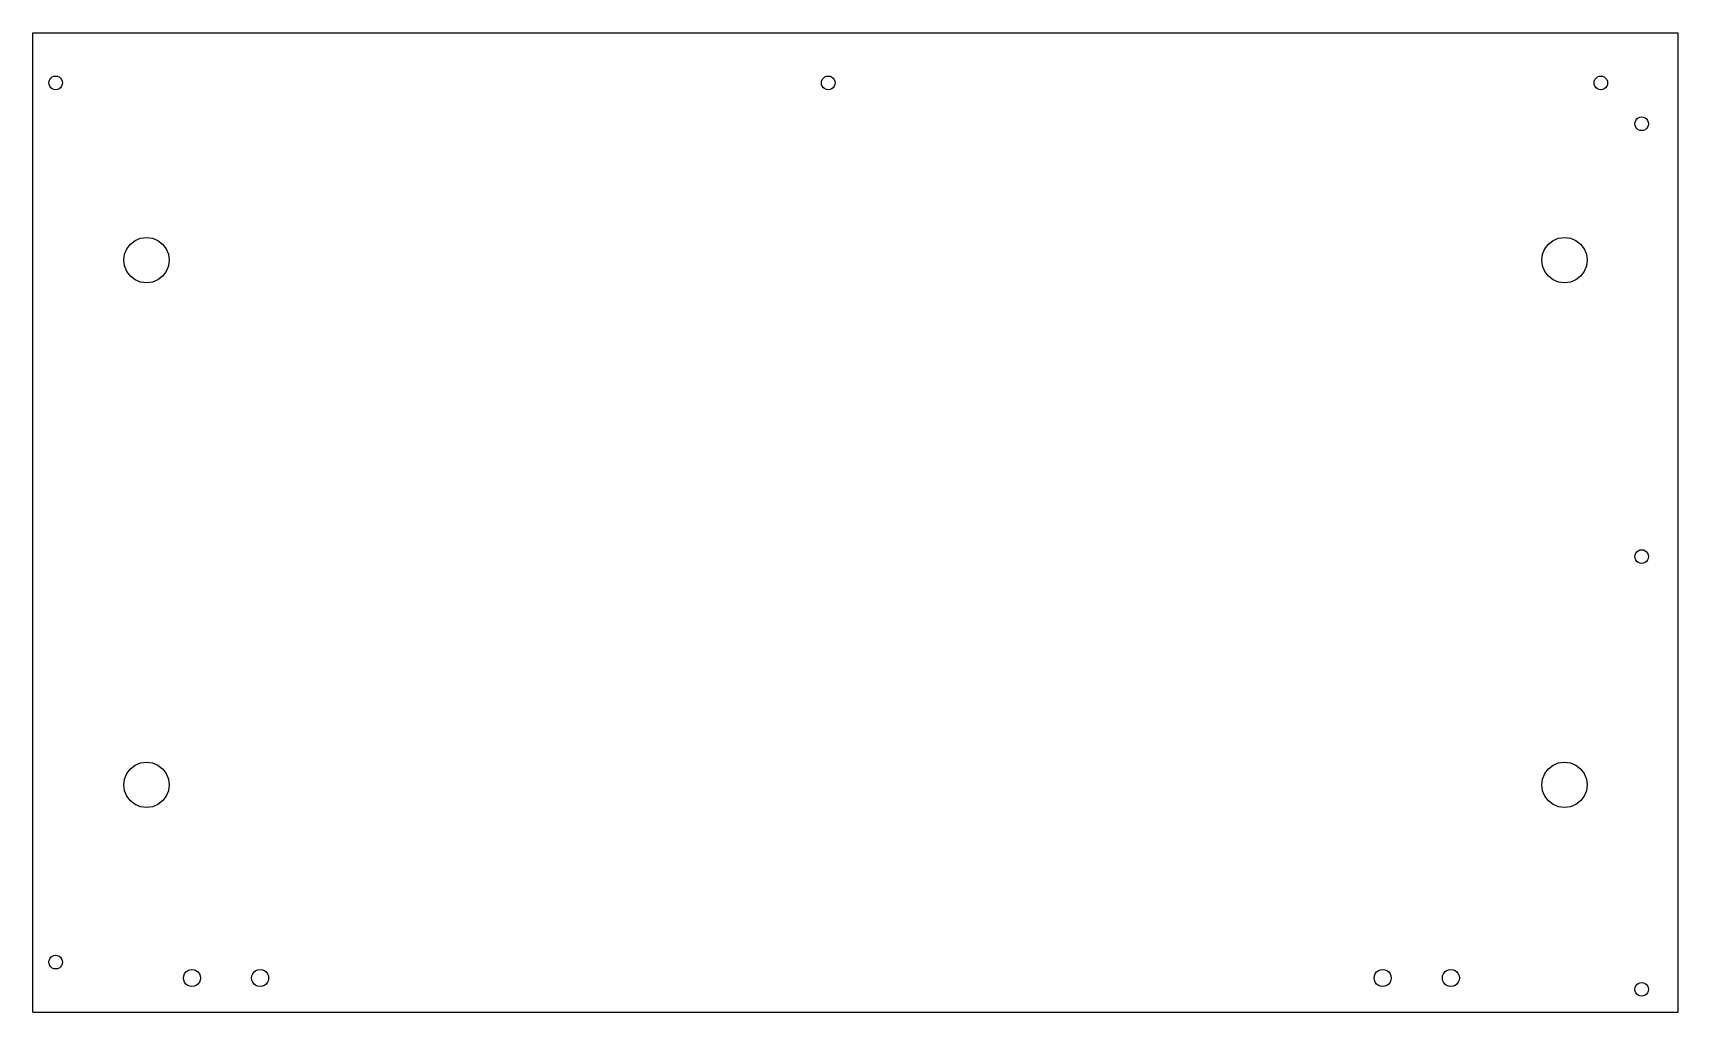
# Model space of a CAD drawing. Header units: millimetres. Extents: x -139 to 585, y -34 to 397.
import ezdxf

# ---------------------------------------------------------------- set-up
doc = ezdxf.new("R2010")
doc.units = ezdxf.units.MM

msp = doc.modelspace()

# ---------------------------------------------------------------- linework, layer by layer
for p, q in [((-138.62, -34.07), (-138.62, 396.93)), ((-138.62, 396.93), (585.38, 396.93)), ((585.38, -34.07), (585.38, 396.93)), ((-131.22, 376.43), (-130.74, 377.05)), ((-130.74, 377.05), (-130.12, 377.53)), ((-130.12, 377.53), (-129.4, 377.83)), ((-129.4, 377.83), (-128.62, 377.93)), ((-128.62, 377.93), (-127.84, 377.83)), ((-127.84, 377.83), (-127.12, 377.53)), ((-127.12, 377.53), (-126.5, 377.05)), ((-126.5, 377.05), (-126.02, 376.43)), ((208.78, 376.43), (209.26, 377.05)), ((209.26, 377.05), (209.88, 377.53)), ((209.88, 377.53), (210.6, 377.83)), ((210.6, 377.83), (211.38, 377.93)), ((211.38, 377.93), (212.16, 377.83)), ((212.16, 377.83), (212.88, 377.53)), ((212.88, 377.53), (213.5, 377.05)), ((213.5, 377.05), (213.98, 376.43)), ((548.78, 376.43), (549.26, 377.05)), ((549.26, 377.05), (549.88, 377.53)), ((549.88, 377.53), (550.6, 377.83)), ((550.6, 377.83), (551.38, 377.93)), ((551.38, 377.93), (552.16, 377.83)), ((552.16, 377.83), (552.88, 377.53)), ((552.88, 377.53), (553.5, 377.05)), ((553.5, 377.05), (553.98, 376.43)), ((-131.62, 374.93), (-131.52, 375.71)), ((-131.52, 374.16), (-131.62, 374.93)), ((-131.52, 375.71), (-131.22, 376.43)), ((-131.22, 373.43), (-131.52, 374.16)), ((-130.74, 372.81), (-131.22, 373.43)), ((-130.12, 372.34), (-130.74, 372.81)), ((-129.4, 372.04), (-130.12, 372.34)), ((-128.62, 371.93), (-129.4, 372.04)), ((-127.84, 372.04), (-128.62, 371.93)), ((-127.12, 372.34), (-127.84, 372.04)), ((-126.5, 372.81), (-127.12, 372.34)), ((-126.02, 373.43), (-126.5, 372.81)), ((-126.02, 376.43), (-125.72, 375.71)), ((-125.72, 374.16), (-126.02, 373.43)), ((-125.72, 375.71), (-125.62, 374.93)), ((-125.62, 374.93), (-125.72, 374.16)), ((208.38, 374.93), (208.48, 375.71)), ((208.48, 374.16), (208.38, 374.93)), ((208.48, 375.71), (208.78, 376.43)), ((208.78, 373.43), (208.48, 374.16)), ((209.26, 372.81), (208.78, 373.43)), ((209.88, 372.34), (209.26, 372.81)), ((210.6, 372.04), (209.88, 372.34)), ((211.38, 371.93), (210.6, 372.04)), ((212.16, 372.04), (211.38, 371.93)), ((212.88, 372.34), (212.16, 372.04)), ((213.5, 372.81), (212.88, 372.34)), ((213.98, 373.43), (213.5, 372.81)), ((213.98, 376.43), (214.28, 375.71)), ((214.28, 374.16), (213.98, 373.43)), ((214.28, 375.71), (214.38, 374.93)), ((214.38, 374.93), (214.28, 374.16)), ((548.38, 374.93), (548.48, 375.71)), ((548.48, 374.16), (548.38, 374.93)), ((548.48, 375.71), (548.78, 376.43)), ((548.78, 373.43), (548.48, 374.16)), ((549.26, 372.81), (548.78, 373.43)), ((549.88, 372.34), (549.26, 372.81)), ((550.6, 372.04), (549.88, 372.34)), ((551.38, 371.93), (550.6, 372.04)), ((552.16, 372.04), (551.38, 371.93)), ((552.88, 372.34), (552.16, 372.04)), ((553.5, 372.81), (552.88, 372.34)), ((553.98, 373.43), (553.5, 372.81)), ((553.98, 376.43), (554.28, 375.71)), ((554.28, 374.16), (553.98, 373.43)), ((554.28, 375.71), (554.38, 374.93)), ((554.38, 374.93), (554.28, 374.16)), ((566.38, 356.93), (566.48, 357.71)), ((566.48, 356.16), (566.38, 356.93)), ((566.48, 357.71), (566.78, 358.43)), ((566.78, 355.43), (566.48, 356.16)), ((566.78, 358.43), (567.26, 359.05)), ((567.26, 354.81), (566.78, 355.43)), ((567.26, 359.05), (567.88, 359.53)), ((567.88, 354.34), (567.26, 354.81)), ((567.88, 359.53), (568.6, 359.83)), ((568.6, 359.83), (569.38, 359.93)), ((569.38, 359.93), (570.16, 359.83)), ((570.16, 359.83), (570.88, 359.53)), ((570.88, 359.53), (571.5, 359.05)), ((571.5, 354.81), (570.88, 354.34)), ((571.5, 359.05), (571.98, 358.43)), ((571.98, 355.43), (571.5, 354.81)), ((571.98, 358.43), (572.28, 357.71)), ((572.28, 356.16), (571.98, 355.43)), ((572.28, 357.71), (572.38, 356.93)), ((572.38, 356.93), (572.28, 356.16)), ((568.6, 354.04), (567.88, 354.34)), ((569.38, 353.93), (568.6, 354.04)), ((570.16, 354.04), (569.38, 353.93)), ((570.88, 354.34), (570.16, 354.04)), ((-95.69, 304), (-93.62, 305.59)), ((-93.62, 305.59), (-91.21, 306.59)), ((-91.21, 306.59), (-88.62, 306.93)), ((-88.62, 306.93), (-86.03, 306.59)), ((-86.03, 306.59), (-83.62, 305.59)), ((-83.62, 305.59), (-81.55, 304)), ((528.31, 304), (530.38, 305.59)), ((530.38, 305.59), (532.79, 306.59)), ((532.79, 306.59), (535.38, 306.93)), ((535.38, 306.93), (537.97, 306.59)), ((537.97, 306.59), (540.38, 305.59)), ((540.38, 305.59), (542.45, 304)), ((-98.62, 296.93), (-98.28, 299.52)), ((-98.28, 294.35), (-98.62, 296.93)), ((-98.28, 299.52), (-97.28, 301.93)), ((-97.28, 301.93), (-95.69, 304)), ((-81.55, 304), (-79.96, 301.93)), ((-79.96, 301.93), (-78.96, 299.52)), ((-78.96, 299.52), (-78.62, 296.93)), ((-78.62, 296.93), (-78.96, 294.35)), ((525.38, 296.93), (525.72, 299.52)), ((525.72, 294.35), (525.38, 296.93)), ((525.72, 299.52), (526.72, 301.93)), ((526.72, 301.93), (528.31, 304)), ((542.45, 304), (544.04, 301.93)), ((544.04, 301.93), (545.04, 299.52)), ((545.04, 299.52), (545.38, 296.93)), ((545.38, 296.93), (545.04, 294.35)), ((-97.28, 291.93), (-98.28, 294.35)), ((-95.69, 289.86), (-97.28, 291.93)), ((-93.62, 288.27), (-95.69, 289.86)), ((-81.55, 289.86), (-83.62, 288.27)), ((-79.96, 291.93), (-81.55, 289.86)), ((-78.96, 294.35), (-79.96, 291.93)), ((526.72, 291.93), (525.72, 294.35)), ((528.31, 289.86), (526.72, 291.93)), ((530.38, 288.27), (528.31, 289.86)), ((542.45, 289.86), (540.38, 288.27)), ((544.04, 291.93), (542.45, 289.86)), ((545.04, 294.35), (544.04, 291.93)), ((-91.21, 287.27), (-93.62, 288.27)), ((-88.62, 286.93), (-91.21, 287.27)), ((-86.03, 287.27), (-88.62, 286.93)), ((-83.62, 288.27), (-86.03, 287.27)), ((532.79, 287.27), (530.38, 288.27)), ((535.38, 286.93), (532.79, 287.27)), ((537.97, 287.27), (535.38, 286.93)), ((540.38, 288.27), (537.97, 287.27)), ((566.38, 166.43), (566.48, 167.21)), ((566.48, 167.21), (566.78, 167.93)), ((566.78, 167.93), (567.26, 168.55)), ((567.26, 168.55), (567.88, 169.03)), ((567.88, 169.03), (568.6, 169.33)), ((568.6, 169.33), (569.38, 169.43)), ((569.38, 169.43), (570.16, 169.33)), ((570.16, 169.33), (570.88, 169.03)), ((570.88, 169.03), (571.5, 168.55)), ((571.5, 168.55), (571.98, 167.93)), ((571.98, 167.93), (572.28, 167.21)), ((572.28, 167.21), (572.38, 166.43)), ((566.48, 165.66), (566.38, 166.43)), ((566.78, 164.93), (566.48, 165.66)), ((567.26, 164.31), (566.78, 164.93)), ((567.88, 163.84), (567.26, 164.31)), ((568.6, 163.54), (567.88, 163.84)), ((569.38, 163.43), (568.6, 163.54)), ((570.16, 163.54), (569.38, 163.43)), ((570.88, 163.84), (570.16, 163.54)), ((571.5, 164.31), (570.88, 163.84)), ((571.98, 164.93), (571.5, 164.31)), ((572.28, 165.66), (571.98, 164.93)), ((572.38, 166.43), (572.28, 165.66)), ((-97.28, 70.93), (-95.69, 73)), ((-95.69, 73), (-93.62, 74.59)), ((-93.62, 74.59), (-91.21, 75.59)), ((-91.21, 75.59), (-88.62, 75.93)), ((-88.62, 75.93), (-86.03, 75.59)), ((-86.03, 75.59), (-83.62, 74.59)), ((-83.62, 74.59), (-81.55, 73)), ((-81.55, 73), (-79.96, 70.93)), ((526.72, 70.93), (528.31, 73)), ((528.31, 73), (530.38, 74.59)), ((530.38, 74.59), (532.79, 75.59)), ((532.79, 75.59), (535.38, 75.93)), ((535.38, 75.93), (537.97, 75.59)), ((537.97, 75.59), (540.38, 74.59)), ((540.38, 74.59), (542.45, 73)), ((542.45, 73), (544.04, 70.93)), ((-98.62, 65.93), (-98.28, 68.52)), ((-98.28, 63.35), (-98.62, 65.93)), ((-98.28, 68.52), (-97.28, 70.93)), ((-79.96, 70.93), (-78.96, 68.52)), ((-78.96, 68.52), (-78.62, 65.93)), ((-78.62, 65.93), (-78.96, 63.35)), ((525.38, 65.93), (525.72, 68.52)), ((525.72, 63.35), (525.38, 65.93)), ((525.72, 68.52), (526.72, 70.93)), ((544.04, 70.93), (545.04, 68.52)), ((545.04, 68.52), (545.38, 65.93)), ((545.38, 65.93), (545.04, 63.35)), ((-97.28, 60.93), (-98.28, 63.35)), ((-95.69, 58.86), (-97.28, 60.93)), ((-93.62, 57.27), (-95.69, 58.86)), ((-81.55, 58.86), (-83.62, 57.27)), ((-79.96, 60.93), (-81.55, 58.86)), ((-78.96, 63.35), (-79.96, 60.93)), ((526.72, 60.93), (525.72, 63.35)), ((528.31, 58.86), (526.72, 60.93)), ((530.38, 57.27), (528.31, 58.86)), ((542.45, 58.86), (540.38, 57.27)), ((544.04, 60.93), (542.45, 58.86)), ((545.04, 63.35), (544.04, 60.93)), ((-91.21, 56.27), (-93.62, 57.27)), ((-88.62, 55.93), (-91.21, 56.27)), ((-86.03, 56.27), (-88.62, 55.93)), ((-83.62, 57.27), (-86.03, 56.27)), ((532.79, 56.27), (530.38, 57.27)), ((535.38, 55.93), (532.79, 56.27)), ((537.97, 56.27), (535.38, 55.93)), ((540.38, 57.27), (537.97, 56.27)), ((-131.62, -12.07), (-131.52, -11.29)), ((-131.52, -12.84), (-131.62, -12.07)), ((-131.52, -11.29), (-131.22, -10.57)), ((-131.22, -13.57), (-131.52, -12.84)), ((-131.22, -10.57), (-130.74, -9.95)), ((-130.74, -14.19), (-131.22, -13.57)), ((-130.74, -9.95), (-130.12, -9.47)), ((-130.12, -14.66), (-130.74, -14.19)), ((-130.12, -9.47), (-129.4, -9.17)), ((-129.4, -9.17), (-128.62, -9.07)), ((-128.62, -9.07), (-127.84, -9.17)), ((-127.84, -9.17), (-127.12, -9.47)), ((-127.12, -9.47), (-126.5, -9.95)), ((-126.5, -14.19), (-127.12, -14.66)), ((-126.5, -9.95), (-126.02, -10.57)), ((-126.02, -13.57), (-126.5, -14.19)), ((-126.02, -10.57), (-125.72, -11.29)), ((-125.72, -12.84), (-126.02, -13.57)), ((-125.72, -11.29), (-125.62, -12.07)), ((-125.62, -12.07), (-125.72, -12.84)), ((-129.4, -14.96), (-130.12, -14.66)), ((-128.62, -15.07), (-129.4, -14.96)), ((-127.84, -14.96), (-128.62, -15.07)), ((-127.12, -14.66), (-127.84, -14.96)), ((-72.37, -19.07), (-72.24, -18.1)), ((-72.24, -20.04), (-72.37, -19.07)), ((-72.24, -18.1), (-71.87, -17.19)), ((-71.87, -20.94), (-72.24, -20.04)), ((-71.87, -17.19), (-71.27, -16.41)), ((-71.27, -21.72), (-71.87, -20.94)), ((-71.27, -16.41), (-70.49, -15.82)), ((-70.49, -22.31), (-71.27, -21.72)), ((-70.49, -15.82), (-69.59, -15.44)), ((-69.59, -15.44), (-68.62, -15.32)), ((-68.62, -15.32), (-67.65, -15.44)), ((-67.65, -15.44), (-66.74, -15.82)), ((-66.74, -15.82), (-65.97, -16.41)), ((-65.97, -21.72), (-66.74, -22.31)), ((-65.97, -16.41), (-65.37, -17.19)), ((-65.37, -20.94), (-65.97, -21.72)), ((-65.37, -17.19), (-65, -18.1)), ((-65, -20.04), (-65.37, -20.94)), ((-65, -18.1), (-64.87, -19.07)), ((-64.87, -19.07), (-65, -20.04)), ((-42.37, -19.07), (-42.24, -18.1)), ((-42.24, -20.04), (-42.37, -19.07)), ((-42.24, -18.1), (-41.87, -17.19)), ((-41.87, -20.94), (-42.24, -20.04)), ((-41.87, -17.19), (-41.27, -16.41)), ((-41.27, -21.72), (-41.87, -20.94)), ((-41.27, -16.41), (-40.49, -15.82)), ((-40.49, -22.31), (-41.27, -21.72)), ((-40.49, -15.82), (-39.59, -15.44)), ((-39.59, -15.44), (-38.62, -15.32)), ((-38.62, -15.32), (-37.65, -15.44)), ((-37.65, -15.44), (-36.74, -15.82)), ((-36.74, -15.82), (-35.97, -16.41)), ((-35.97, -21.72), (-36.74, -22.31)), ((-35.97, -16.41), (-35.37, -17.19)), ((-35.37, -20.94), (-35.97, -21.72)), ((-35.37, -17.19), (-35, -18.1)), ((-35, -20.04), (-35.37, -20.94)), ((-35, -18.1), (-34.87, -19.07)), ((-34.87, -19.07), (-35, -20.04)), ((451.63, -19.07), (451.76, -18.1)), ((451.76, -20.04), (451.63, -19.07)), ((451.76, -18.1), (452.13, -17.19)), ((452.13, -20.94), (451.76, -20.04)), ((452.13, -17.19), (452.73, -16.41)), ((452.73, -21.72), (452.13, -20.94)), ((452.73, -16.41), (453.51, -15.82)), ((453.51, -22.31), (452.73, -21.72)), ((453.51, -15.82), (454.41, -15.44)), ((454.41, -15.44), (455.38, -15.32)), ((455.38, -15.32), (456.35, -15.44)), ((456.35, -15.44), (457.26, -15.82)), ((457.26, -15.82), (458.03, -16.41)), ((458.03, -21.72), (457.26, -22.31)), ((458.03, -16.41), (458.63, -17.19)), ((458.63, -20.94), (458.03, -21.72)), ((458.63, -17.19), (459, -18.1)), ((459, -20.04), (458.63, -20.94)), ((459, -18.1), (459.13, -19.07)), ((459.13, -19.07), (459, -20.04)), ((481.63, -19.07), (481.76, -18.1)), ((481.76, -20.04), (481.63, -19.07)), ((481.76, -18.1), (482.13, -17.19)), ((482.13, -20.94), (481.76, -20.04)), ((482.13, -17.19), (482.73, -16.41)), ((482.73, -21.72), (482.13, -20.94)), ((482.73, -16.41), (483.51, -15.82)), ((483.51, -22.31), (482.73, -21.72)), ((483.51, -15.82), (484.41, -15.44)), ((484.41, -15.44), (485.38, -15.32)), ((485.38, -15.32), (486.35, -15.44)), ((486.35, -15.44), (487.26, -15.82)), ((487.26, -15.82), (488.03, -16.41)), ((488.03, -21.72), (487.26, -22.31)), ((488.03, -16.41), (488.63, -17.19)), ((488.63, -20.94), (488.03, -21.72)), ((488.63, -17.19), (489, -18.1)), ((489, -20.04), (488.63, -20.94)), ((489, -18.1), (489.13, -19.07)), ((489.13, -19.07), (489, -20.04)), ((567.26, -21.95), (567.88, -21.47)), ((567.88, -21.47), (568.6, -21.17)), ((568.6, -21.17), (569.38, -21.07)), ((569.38, -21.07), (570.16, -21.17)), ((570.16, -21.17), (570.88, -21.47)), ((570.88, -21.47), (571.5, -21.95)), ((-69.59, -22.69), (-70.49, -22.31)), ((-68.62, -22.82), (-69.59, -22.69)), ((-67.65, -22.69), (-68.62, -22.82)), ((-66.74, -22.31), (-67.65, -22.69)), ((-39.59, -22.69), (-40.49, -22.31)), ((-38.62, -22.82), (-39.59, -22.69)), ((-37.65, -22.69), (-38.62, -22.82)), ((-36.74, -22.31), (-37.65, -22.69)), ((454.41, -22.69), (453.51, -22.31)), ((455.38, -22.82), (454.41, -22.69)), ((456.35, -22.69), (455.38, -22.82)), ((457.26, -22.31), (456.35, -22.69)), ((484.41, -22.69), (483.51, -22.31)), ((485.38, -22.82), (484.41, -22.69)), ((486.35, -22.69), (485.38, -22.82)), ((487.26, -22.31), (486.35, -22.69)), ((566.38, -24.07), (566.48, -23.29)), ((566.48, -24.84), (566.38, -24.07)), ((566.48, -23.29), (566.78, -22.57)), ((566.78, -25.57), (566.48, -24.84)), ((566.78, -22.57), (567.26, -21.95)), ((567.26, -26.19), (566.78, -25.57)), ((567.88, -26.66), (567.26, -26.19)), ((568.6, -26.96), (567.88, -26.66)), ((569.38, -27.07), (568.6, -26.96)), ((570.16, -26.96), (569.38, -27.07)), ((570.88, -26.66), (570.16, -26.96)), ((571.5, -26.19), (570.88, -26.66)), ((571.5, -21.95), (571.98, -22.57)), ((571.98, -25.57), (571.5, -26.19)), ((571.98, -22.57), (572.28, -23.29)), ((572.28, -24.84), (571.98, -25.57)), ((572.28, -23.29), (572.38, -24.07)), ((572.38, -24.07), (572.28, -24.84)), ((-138.62, -34.07), (585.38, -34.07))]:
    msp.add_line(p, q)

doc.saveas('drawing.dxf')
